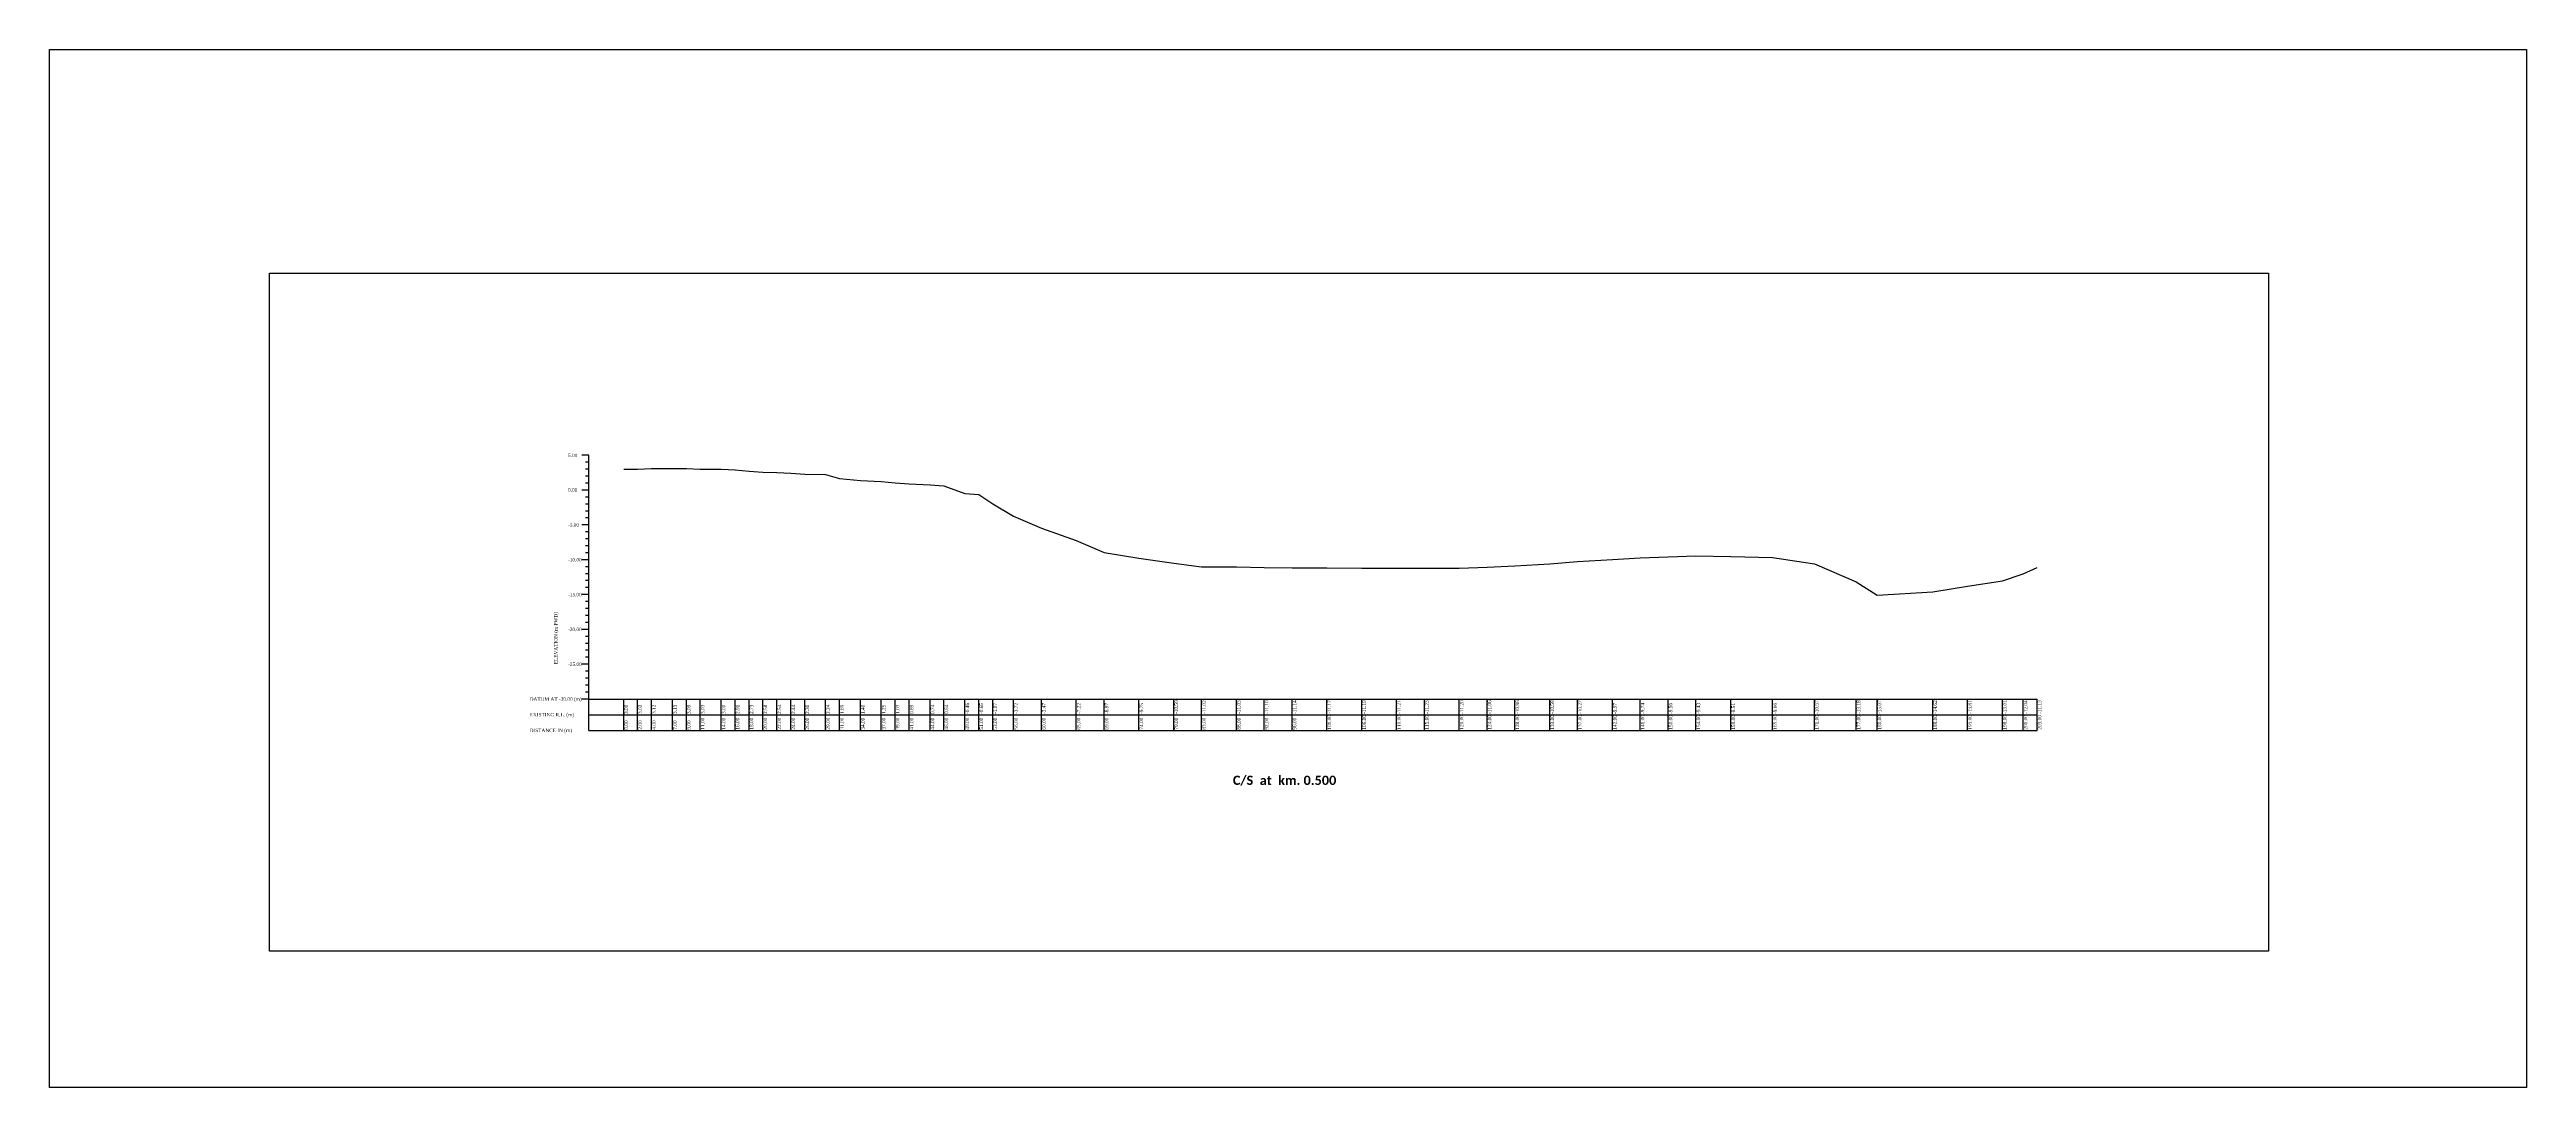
# Model space of a CAD drawing. Header units: metres. Extents: x -148477 to 168932, y -55673 to -2736.
# Drawn here: x 31255.9 to 31611.7, y -18262.2 to -18113.2 of the extents above; entities that cross this region are included whole.
import ezdxf

# ---------------------------------------------------------------- set-up
doc = ezdxf.new("R2010")
doc.units = ezdxf.units.M
doc.styles.add('liza', font='times.ttf', dxfattribs={"height": 2})
doc.styles.get("Standard").update_dxf_attribs({"font": 'times.ttf'})

msp = doc.modelspace()

# ---------------------------------------------------------------- linework, layer by layer
at = {"color": 3, "linetype": 'Continuous', "lineweight": -3, "ltscale": 0.5}
for p, q in [((31333.3904, -18171.4152), (31332.3904, -18171.4152)), ((31333.3904, -18172.4152), (31332.8904, -18172.4152)), ((31333.3904, -18173.4152), (31332.8904, -18173.4152)), ((31333.3904, -18174.4152), (31332.8904, -18174.4152)), ((31333.3904, -18210.9152), (31333.3904, -18171.4152)), ((31333.3904, -18176.4152), (31332.3904, -18176.4152)), ((31333.3904, -18175.4152), (31332.8904, -18175.4152)), ((31333.3904, -18177.4152), (31332.8904, -18177.4152)), ((31333.3904, -18181.4152), (31332.3904, -18181.4152)), ((31333.3904, -18178.4152), (31332.8904, -18178.4152)), ((31333.3904, -18179.4152), (31332.8904, -18179.4152)), ((31333.3904, -18180.4152), (31332.8904, -18180.4152)), ((31333.3904, -18182.4152), (31332.8904, -18182.4152)), ((31333.3904, -18183.4152), (31332.8904, -18183.4152)), ((31333.3904, -18184.4152), (31332.8904, -18184.4152)), ((31333.3904, -18186.4152), (31332.3904, -18186.4152)), ((31333.3904, -18185.4152), (31332.8904, -18185.4152)), ((31333.3904, -18187.4152), (31332.8904, -18187.4152)), ((31333.3904, -18188.4152), (31332.8904, -18188.4152)), ((31333.3904, -18191.4152), (31332.3904, -18191.4152)), ((31333.3904, -18189.4152), (31332.8904, -18189.4152)), ((31333.3904, -18190.4152), (31332.8904, -18190.4152)), ((31333.3904, -18192.4152), (31332.8904, -18192.4152)), ((31333.3904, -18193.4152), (31332.8904, -18193.4152)), ((31333.3904, -18194.4152), (31332.8904, -18194.4152)), ((31333.3904, -18195.4152), (31332.8904, -18195.4152)), ((31333.3904, -18196.4152), (31332.3904, -18196.4152)), ((31333.3904, -18197.4152), (31332.8904, -18197.4152)), ((31333.3904, -18198.4152), (31332.8904, -18198.4152)), ((31333.3904, -18201.4152), (31332.3904, -18201.4152)), ((31333.3904, -18199.4152), (31332.8904, -18199.4152)), ((31333.3904, -18200.4152), (31332.8904, -18200.4152)), ((31333.3904, -18202.4152), (31332.8904, -18202.4152)), ((31333.3904, -18206.4152), (31332.3904, -18206.4152)), ((31333.3904, -18203.4152), (31332.8904, -18203.4152)), ((31333.3904, -18204.4152), (31332.8904, -18204.4152)), ((31333.3904, -18205.4152), (31332.8904, -18205.4152)), ((31333.3904, -18206.4152), (31541.3904, -18206.4152)), ((31338.3904, -18210.9152), (31338.3904, -18206.4152)), ((31340.3904, -18210.9152), (31340.3904, -18206.4152)), ((31342.3904, -18210.9152), (31342.3904, -18206.4152)), ((31345.3904, -18210.9152), (31345.3904, -18206.4152)), ((31347.3904, -18210.9152), (31347.3904, -18206.4152)), ((31349.3904, -18210.9152), (31349.3904, -18206.4152)), ((31352.3904, -18210.9152), (31352.3904, -18206.4152)), ((31354.3904, -18210.9152), (31354.3904, -18206.4152)), ((31356.3904, -18210.9152), (31356.3904, -18206.4152)), ((31358.3904, -18210.9152), (31358.3904, -18206.4152)), ((31360.3904, -18210.9152), (31360.3904, -18206.4152)), ((31362.3904, -18210.9152), (31362.3904, -18206.4152)), ((31364.3904, -18210.9152), (31364.3904, -18206.4152)), ((31367.3904, -18210.9152), (31367.3904, -18206.4152)), ((31369.3904, -18210.9152), (31369.3904, -18206.4152)), ((31372.3904, -18210.9152), (31372.3904, -18206.4152)), ((31375.3904, -18210.9152), (31375.3904, -18206.4152)), ((31377.3904, -18210.9152), (31377.3904, -18206.4152)), ((31379.3904, -18210.9152), (31379.3904, -18206.4152)), ((31382.3904, -18210.9152), (31382.3904, -18206.4152)), ((31384.3904, -18210.9152), (31384.3904, -18206.4152)), ((31387.3904, -18210.9152), (31387.3904, -18206.4152)), ((31389.3904, -18210.9152), (31389.3904, -18206.4152)), ((31391.3904, -18210.9152), (31391.3904, -18206.4152)), ((31394.3904, -18210.9152), (31394.3904, -18206.4152)), ((31398.3904, -18210.9152), (31398.3904, -18206.4152)), ((31403.3904, -18210.9152), (31403.3904, -18206.4152)), ((31407.3904, -18210.9152), (31407.3904, -18206.4152)), ((31412.3904, -18210.9152), (31412.3904, -18206.4152)), ((31417.3904, -18210.9152), (31417.3904, -18206.4152)), ((31421.3904, -18210.9152), (31421.3904, -18206.4152)), ((31426.3904, -18210.9152), (31426.3904, -18206.4152)), ((31430.3904, -18210.9152), (31430.3904, -18206.4152)), ((31434.3904, -18210.9152), (31434.3904, -18206.4152)), ((31439.3904, -18210.9152), (31439.3904, -18206.4152)), ((31444.3904, -18210.9152), (31444.3904, -18206.4152)), ((31449.3904, -18210.9152), (31449.3904, -18206.4152)), ((31453.3904, -18210.9152), (31453.3904, -18206.4152)), ((31458.3904, -18210.9152), (31458.3904, -18206.4152)), ((31462.3904, -18210.9152), (31462.3904, -18206.4152)), ((31466.3904, -18210.9152), (31466.3904, -18206.4152)), ((31471.3904, -18210.9152), (31471.3904, -18206.4152)), ((31475.3904, -18210.9152), (31475.3904, -18206.4152)), ((31480.3904, -18210.9152), (31480.3904, -18206.4152)), ((31484.3904, -18210.9152), (31484.3904, -18206.4152)), ((31488.3904, -18210.9152), (31488.3904, -18206.4152)), ((31492.3904, -18210.9152), (31492.3904, -18206.4152)), ((31497.3904, -18210.9152), (31497.3904, -18206.4152)), ((31503.3904, -18210.9152), (31503.3904, -18206.4152)), ((31509.3904, -18210.9152), (31509.3904, -18206.4152)), ((31515.3904, -18210.9152), (31515.3904, -18206.4152)), ((31518.3904, -18210.9152), (31518.3904, -18206.4152)), ((31526.3904, -18210.9152), (31526.3904, -18206.4152)), ((31531.3904, -18210.9152), (31531.3904, -18206.4152)), ((31536.3904, -18210.9152), (31536.3904, -18206.4152)), ((31539.3904, -18210.9152), (31539.3904, -18206.4152)), ((31541.3904, -18210.9152), (31541.3904, -18206.4152)), ((31333.3904, -18208.6652), (31541.3904, -18208.6652)), ((31333.3904, -18210.9152), (31541.3904, -18210.9152))]:
    msp.add_line(p, q, dxfattribs=at)
at = {"color": 6, "linetype": 'Continuous', "lineweight": -3, "ltscale": 0.5}
msp.add_lwpolyline([(31255.9307, -18113.1524), (31611.6651, -18113.1524), (31611.6651, -18262.1868), (31255.9307, -18262.1868)], close=True, dxfattribs=at)
at = {"color": 3, "linetype": 'Continuous', "lineweight": -3, "ltscale": 0.5}
msp.add_lwpolyline([(31287.5085, -18145.2776), (31574.6362, -18145.2776), (31574.6362, -18242.5983), (31287.5085, -18242.5983)], close=True, dxfattribs=at)
msp.add_lwpolyline([(31338.3904, -18173.4172), (31340.3904, -18173.3972), (31342.3904, -18173.2972), (31345.3904, -18173.2872), (31347.3904, -18173.3272), (31349.3904, -18173.3872), (31352.3904, -18173.4172), (31354.3904, -18173.5072), (31356.3904, -18173.6872), (31358.3904, -18173.8372), (31360.3904, -18173.8772), (31362.3904, -18173.9772), (31364.3904, -18174.1172), (31367.3904, -18174.1772), (31369.3904, -18174.7272), (31372.3904, -18175.0172), (31375.3904, -18175.1672), (31377.3904, -18175.3872), (31379.3904, -18175.5272), (31382.3904, -18175.6772), (31384.3904, -18175.7772), (31387.3904, -18176.8772), (31389.3904, -18177.0652), (31391.3904, -18178.3852), (31394.3904, -18180.1352), (31398.3904, -18181.8852), (31403.3904, -18183.6352), (31407.3904, -18185.3852), (31412.3904, -18186.1652), (31417.3904, -18186.9152), (31421.3904, -18187.4352), (31426.3904, -18187.4452), (31430.3904, -18187.5152), (31434.3904, -18187.5552), (31439.3904, -18187.5852), (31444.3904, -18187.6052), (31449.3904, -18187.6252), (31453.3904, -18187.6452), (31458.3904, -18187.6152), (31462.3904, -18187.4752), (31466.3904, -18187.2752), (31471.3904, -18186.9952), (31475.3904, -18186.6852), (31480.3904, -18186.3852), (31484.3904, -18186.1552), (31488.3904, -18185.9752), (31492.3904, -18185.8452), (31497.3904, -18185.9252), (31503.3904, -18186.0752), (31509.3904, -18186.9852), (31515.3904, -18189.5952), (31518.3904, -18191.4852), (31526.3904, -18191.0352), (31531.3904, -18190.2252), (31536.3904, -18189.4252), (31539.3904, -18188.4552), (31541.3904, -18187.5452)], dxfattribs=at)

# ---------------------------------------------------------------- texts
at = {"color": 3, "linetype": 'Continuous', "lineweight": -3, "ltscale": 0.5, "char_height": 0.5, "attachment_point": 1, "style": 'liza'}
for s, insert, width in [('5.00', (31330.3904, -18171.1652), 2), ('0.00', (31330.3904, -18176.1652), 2), ('-5.00', (31330.3904, -18181.1652), 2), ('-10.00', (31330.3904, -18186.1652), 2), ('-15.00', (31330.3904, -18191.1652), 2), ('-20.00', (31330.3904, -18196.1652), 2), ('-25.00', (31330.3904, -18201.1652), 2), ('DATUM AT -30.00 (m)', (31324.8904, -18206.1652), 7.5), ('EXISTING R.L. (m)', (31324.8904, -18208.4152), 7.5), ('DISTANCE IN (m)', (31324.8904, -18210.6652), 7.5)]:
    msp.add_mtext(s, dxfattribs=dict(at, insert=insert, width=width))
at = {"color": 3, "linetype": 'Continuous', "lineweight": -3, "ltscale": 0.5, "char_height": 0.5, "attachment_point": 1, "rotation": 90, "style": 'liza'}
for s, insert, width in [('ELEVATION (m PWD)', (31328.3904, -18201.4152), 10), ('3.00', (31338.4904, -18208.5652), 2.15), ('0.00', (31338.4904, -18210.8152), 2.15), ('3.02', (31340.4904, -18208.5652), 2.15), ('2.00', (31340.4904, -18210.8152), 2.15), ('4.00', (31342.4904, -18210.8152), 2.15), ('3.12', (31342.4904, -18208.5652), 2.15), ('7.00', (31345.4904, -18210.8152), 2.15), ('3.13', (31345.4904, -18208.5652), 2.15), ('3.09', (31347.4904, -18208.5652), 2.15), ('9.00', (31347.4904, -18210.8152), 2.15), ('3.03', (31349.4904, -18208.5652), 2.15), ('11.00', (31349.4904, -18210.8152), 2.15), ('3.00', (31352.4904, -18208.5652), 2.15), ('14.00', (31352.4904, -18210.8152), 2.15), ('16.00', (31354.4904, -18210.8152), 2.15), ('2.91', (31354.4904, -18208.5652), 2.15), ('18.00', (31356.4904, -18210.8152), 2.15), ('2.73', (31356.4904, -18208.5652), 2.15), ('2.58', (31358.4904, -18208.5652), 2.15), ('20.00', (31358.4904, -18210.8152), 2.15), ('22.00', (31360.4904, -18210.8152), 2.15), ('2.54', (31360.4904, -18208.5652), 2.15), ('24.00', (31362.4904, -18210.8152), 2.15), ('2.44', (31362.4904, -18208.5652), 2.15), ('2.30', (31364.4904, -18208.5652), 2.15), ('26.00', (31364.4904, -18210.8152), 2.15), ('29.00', (31367.4904, -18210.8152), 2.15), ('2.24', (31367.4904, -18208.5652), 2.15), ('31.00', (31369.4904, -18210.8152), 2.15), ('1.69', (31369.4904, -18208.5652), 2.15), ('1.40', (31372.4904, -18208.5652), 2.15), ('34.00', (31372.4904, -18210.8152), 2.15), ('37.00', (31375.4904, -18210.8152), 2.15), ('1.25', (31375.4904, -18208.5652), 2.15), ('1.03', (31377.4904, -18208.5652), 2.15), ('39.00', (31377.4904, -18210.8152), 2.15), ('0.89', (31379.4904, -18208.5652), 2.15), ('41.00', (31379.4904, -18210.8152), 2.15), ('0.74', (31382.4904, -18208.5652), 2.15), ('44.00', (31382.4904, -18210.8152), 2.15), ('0.64', (31384.4904, -18208.5652), 2.15), ('46.00', (31384.4904, -18210.8152), 2.15), ('-0.46', (31387.4904, -18208.5652), 2.15), ('49.00', (31387.4904, -18210.8152), 2.15), ('-0.65', (31389.4904, -18208.5652), 2.15), ('51.00', (31389.4904, -18210.8152), 2.15), ('53.00', (31391.4904, -18210.8152), 2.15), ('-1.97', (31391.4904, -18208.5652), 2.15), ('56.00', (31394.4904, -18210.8152), 2.15), ('-3.72', (31394.4904, -18208.5652), 2.15), ('60.00', (31398.4904, -18210.8152), 2.15), ('-5.47', (31398.4904, -18208.5652), 2.15), ('65.00', (31403.4904, -18210.8152), 2.15), ('-7.22', (31403.4904, -18208.5652), 2.15), ('-8.97', (31407.4904, -18208.5652), 2.15), ('69.00', (31407.4904, -18210.8152), 2.15), ('74.00', (31412.4904, -18210.8152), 2.15), ('-9.75', (31412.4904, -18208.5652), 2.15), ('-10.50', (31417.4904, -18208.5652), 2.15), ('79.00', (31417.4904, -18210.8152), 2.15), ('-11.02', (31421.4904, -18208.5652), 2.15), ('83.00', (31421.4904, -18210.8152), 2.15), ('-11.03', (31426.4904, -18208.5652), 2.15), ('88.00', (31426.4904, -18210.8152), 2.15), ('-11.10', (31430.4904, -18208.5652), 2.15), ('92.00', (31430.4904, -18210.8152), 2.15), ('96.00', (31434.4904, -18210.8152), 2.15), ('-11.14', (31434.4904, -18208.5652), 2.15), ('101.00', (31439.4904, -18210.8152), 2.15), ('-11.17', (31439.4904, -18208.5652), 2.15), ('106.00', (31444.4904, -18210.8152), 2.15), ('-11.19', (31444.4904, -18208.5652), 2.15), ('111.00', (31449.4904, -18210.8152), 2.15), ('-11.21', (31449.4904, -18208.5652), 2.15), ('115.00', (31453.4904, -18210.8152), 2.15), ('-11.23', (31453.4904, -18208.5652), 2.15), ('-11.20', (31458.4904, -18208.5652), 2.15), ('120.00', (31458.4904, -18210.8152), 2.15), ('-11.06', (31462.4904, -18208.5652), 2.15), ('124.00', (31462.4904, -18210.8152), 2.15), ('-10.86', (31466.4904, -18208.5652), 2.15), ('128.00', (31466.4904, -18210.8152), 2.15), ('-10.58', (31471.4904, -18208.5652), 2.15), ('133.00', (31471.4904, -18210.8152), 2.15), ('-10.27', (31475.4904, -18208.5652), 2.15), ('137.00', (31475.4904, -18210.8152), 2.15), ('142.00', (31480.4904, -18210.8152), 2.15), ('-9.97', (31480.4904, -18208.5652), 2.15), ('146.00', (31484.4904, -18210.8152), 2.15), ('-9.74', (31484.4904, -18208.5652), 2.15), ('150.00', (31488.4904, -18210.8152), 2.15), ('-9.56', (31488.4904, -18208.5652), 2.15), ('154.00', (31492.4904, -18210.8152), 2.15), ('-9.43', (31492.4904, -18208.5652), 2.15), ('159.00', (31497.4904, -18210.8152), 2.15), ('-9.51', (31497.4904, -18208.5652), 2.15), ('165.00', (31503.4904, -18210.8152), 2.15), ('-9.66', (31503.4904, -18208.5652), 2.15), ('-10.57', (31509.4904, -18208.5652), 2.15), ('171.00', (31509.4904, -18210.8152), 2.15), ('-13.18', (31515.4904, -18208.5652), 2.15), ('177.00', (31515.4904, -18210.8152), 2.15), ('-15.07', (31518.4904, -18208.5652), 2.15), ('180.00', (31518.4904, -18210.8152), 2.15), ('188.00', (31526.4904, -18210.8152), 2.15), ('-14.62', (31526.4904, -18208.5652), 2.15), ('-13.81', (31531.4904, -18208.5652), 2.15), ('193.00', (31531.4904, -18210.8152), 2.15), ('-13.01', (31536.4904, -18208.5652), 2.15), ('198.00', (31536.4904, -18210.8152), 2.15), ('-12.04', (31539.4904, -18208.5652), 2.15), ('201.00', (31539.4904, -18210.8152), 2.15), ('203.00', (31541.4904, -18210.8152), 2.15), ('-11.13', (31541.4904, -18208.5652), 2.15)]:
    msp.add_mtext(s, dxfattribs=dict(at, insert=insert, width=width))
at = {"color": 0, "linetype": 'ByBlock', "lineweight": 30, "insert": (31425.8805, -18217.4199), "char_height": 1.326841, "width": 81.781813, "attachment_point": 1}
msp.add_mtext('{\\fCalibri|b1|i0|c0|p34;\\C256;C/S  at  km. 0.500}', dxfattribs=at)

doc.saveas('drawing.dxf')
